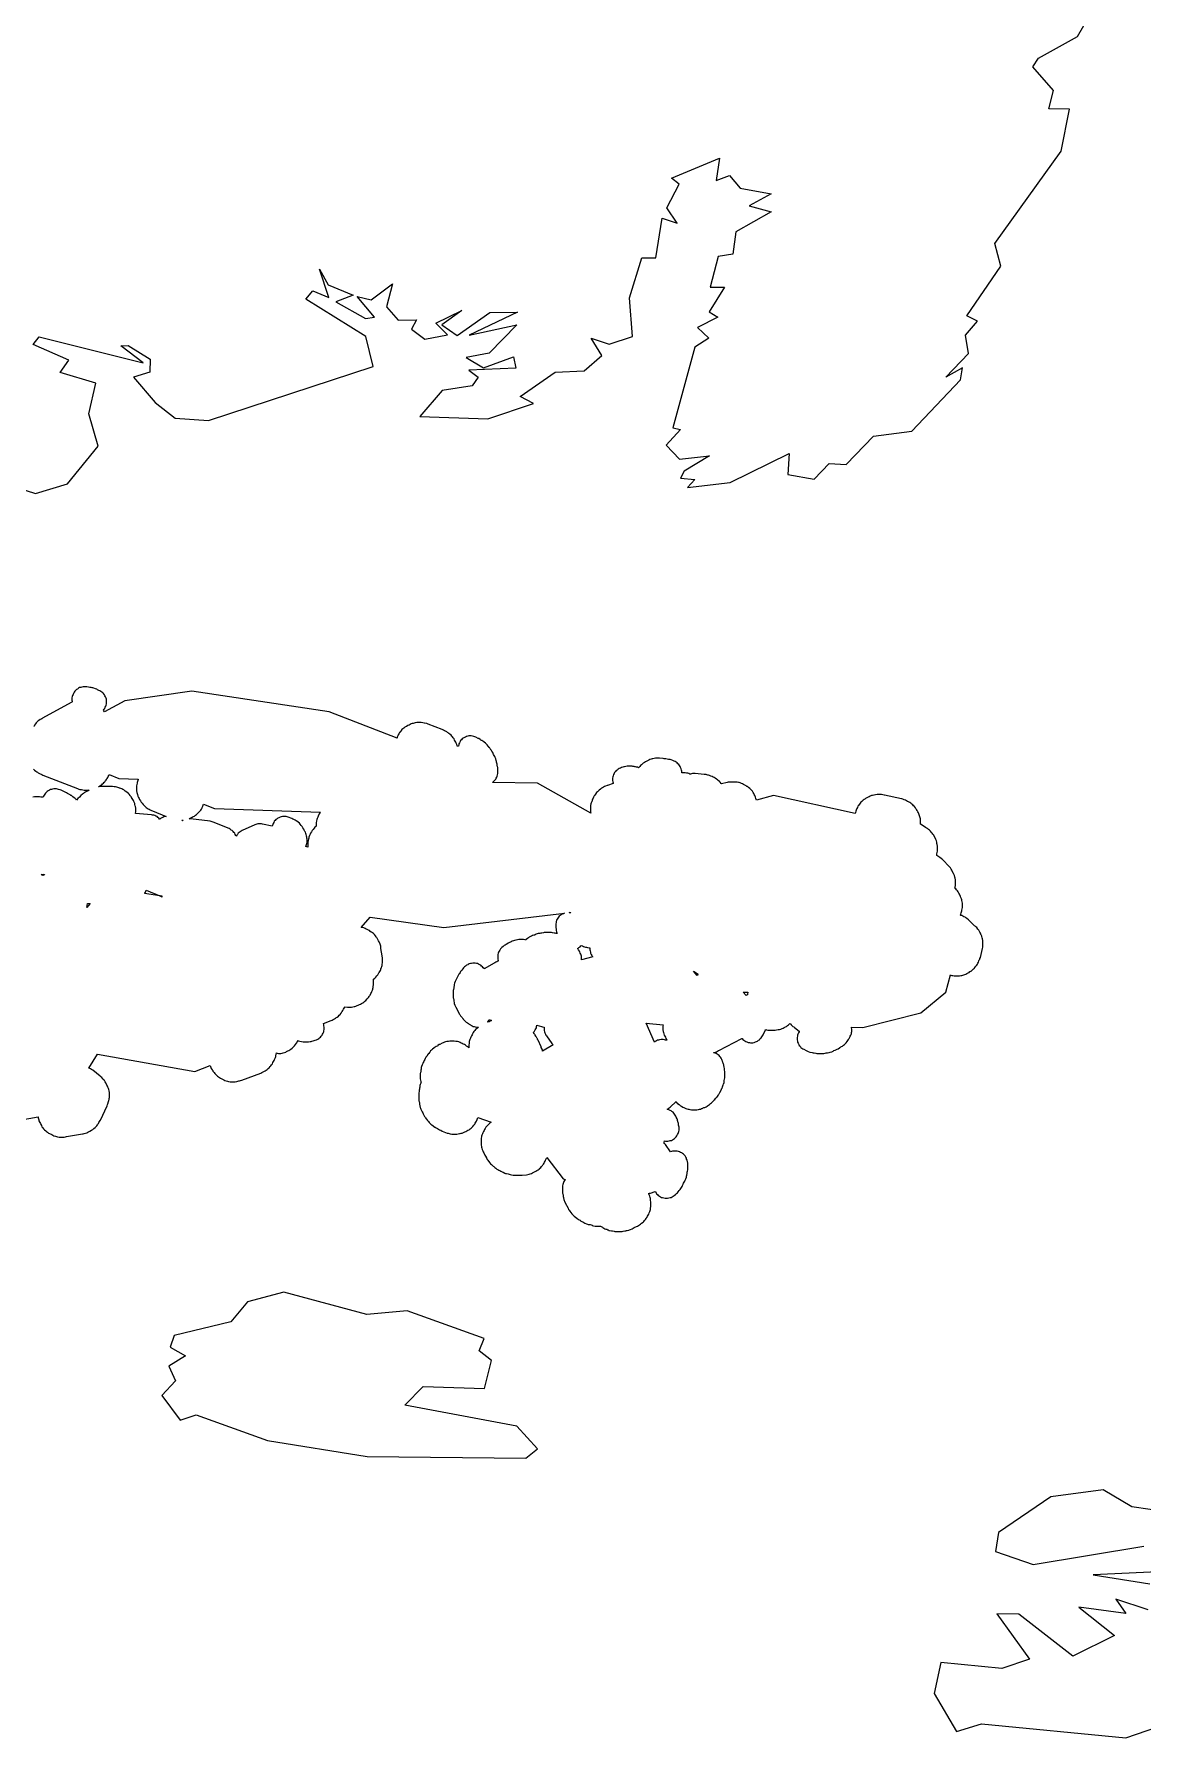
# Model space of a CAD drawing. Header units: metres. Extents: x 0 to 1325, y -1 to 773.
# Drawn here: x 240.7 to 281.4, y 5.3 to 67.8 of the extents above; entities that cross this region are included whole.
import ezdxf

# ---------------------------------------------------------------- set-up
doc = ezdxf.new("R2010")
doc.units = ezdxf.units.M

msp = doc.modelspace()

# ---------------------------------------------------------------- linework, layer by layer
at = {"layer": 'CUT'}
for points in [[(230.52, 54.218), (240.77, 50.928), (241.94, 51.278), (243.07, 52.658), (242.73, 53.848), (242.99, 54.978), (241.68, 55.358), (242, 55.818), (240.69, 56.388), (240.91, 56.668), (244.72, 55.718), (243.9, 56.338), (244.17, 56.348), (244.98, 55.848), (244.97, 55.378), (244.37, 55.198), (245.16, 54.268), (245.89, 53.688), (247.12, 53.608), (253.15, 55.578), (252.89, 56.678), (250.69, 58.048), (250.94, 58.358), (251.53, 58.108), (251.19, 59.158), (251.51, 58.578), (252.42, 58.198), (251.79, 57.958), (252.87, 57.338), (253.2, 57.388), (252.57, 58.148), (253.08, 58.028), (253.86, 58.618), (253.64, 57.768), (254.07, 57.278), (254.74, 57.298), (254.56, 56.958), (255.05, 56.588), (255.88, 56.748), (255.45, 57.178), (256.41, 57.638), (255.67, 57.108), (256.24, 56.718), (257.43, 57.558), (258.45, 57.578), (256.68, 56.728), (258.42, 57.108), (257.41, 56.078), (256.56, 55.908), (257.2, 55.538), (258.3, 55.938), (258.38, 55.528), (256.66, 55.448), (257.01, 55.188), (256.79, 54.878), (255.69, 54.698), (254.86, 53.748), (257.36, 53.668), (259.03, 54.228), (258.55, 54.478), (259.83, 55.378), (260.89, 55.428), (261.54, 55.988), (261.15, 56.628), (261.81, 56.398), (262.67, 56.678), (262.56, 58.098), (263.01, 59.568), (263.52, 59.568), (263.75, 61.028), (264.3, 60.838), (263.92, 61.398), (264.37, 62.268), (264.09, 62.488), (265.86, 63.218), (265.73, 62.408), (266.22, 62.588), (266.61, 62.128), (267.75, 61.918), (266.94, 61.478), (267.75, 61.258), (266.45, 60.518), (266.34, 59.708), (265.81, 59.618), (265.51, 58.488), (266.04, 58.498), (265.47, 57.588), (265.79, 57.388), (265.05, 57.008), (265.46, 56.628), (264.95, 56.298), (264.14, 53.338), (264.42, 53.278), (263.9, 52.698), (264.39, 52.188), (265.49, 52.308), (264.56, 51.748), (264.42, 51.488), (264.95, 51.438), (264.68, 51.148), (266.24, 51.328), (268.41, 52.388), (268.36, 51.628), (269.33, 51.458), (269.87, 52.028), (270.5, 51.988), (271.5, 53.028), (272.91, 53.218), (274.69, 55.098), (274.76, 55.538), (274.16, 55.188), (274.98, 56.058), (274.87, 56.728), (275.32, 57.248), (274.92, 57.438), (276.17, 59.258), (275.95, 60.088), (278.38, 63.478), (278.69, 65.018), (277.93, 65.038), (278.1, 65.708), (277.34, 66.578), (277.55, 66.888), (278.98, 67.688), (279.73, 68.978)], [(239.71, 27.858), (240.87, 28.068), (240.87, 28.038), (240.88, 27.998), (240.89, 27.958), (240.9, 27.928), (240.93, 27.868), (240.95, 27.828), (240.97, 27.788), (240.99, 27.748), (241.01, 27.708), (241.04, 27.668), (241.07, 27.628), (241.1, 27.598), (241.15, 27.558), (241.16, 27.548), (241.17, 27.538), (241.21, 27.508), (241.25, 27.478), (241.29, 27.458), (241.37, 27.418), (241.41, 27.398), (241.45, 27.378), (241.5, 27.358), (241.58, 27.338), (241.64, 27.328), (241.69, 27.328), (241.78, 27.328), (241.82, 27.328), (241.87, 27.338), (241.91, 27.348), (242.49, 27.448), (242.52, 27.448), (242.56, 27.458), (242.6, 27.468), (242.65, 27.488), (242.69, 27.508), (242.77, 27.548), (242.82, 27.578), (242.85, 27.598), (242.87, 27.608), (242.91, 27.638), (242.96, 27.678), (242.99, 27.708), (243.02, 27.738), (243.04, 27.778), (243.06, 27.798), (243.08, 27.828), (243.1, 27.858), (243.12, 27.898), (243.14, 27.938), (243.15, 27.948), (243.4, 28.478), (243.41, 28.518), (243.42, 28.548), (243.43, 28.558), (243.44, 28.578), (243.44, 28.588), (243.44, 28.598), (243.45, 28.628), (243.46, 28.668), (243.46, 28.678), (243.47, 28.708), (243.47, 28.718), (243.47, 28.748), (243.48, 28.778), (243.48, 28.828), (243.48, 28.918), (243.48, 28.968), (243.47, 29.028), (243.46, 29.068), (243.45, 29.108), (243.43, 29.158), (243.41, 29.198), (243.39, 29.238), (243.35, 29.318), (243.33, 29.358), (243.3, 29.398), (243.27, 29.428), (243.27, 29.438), (243.24, 29.468), (243.21, 29.508), (243.17, 29.538), (243.14, 29.558), (242.87, 29.778), (242.83, 29.808), (242.79, 29.828), (242.77, 29.838), (242.73, 29.858), (243.05, 30.368), (246.62, 29.738), (247.18, 29.948), (247.19, 29.918), (247.2, 29.878), (247.22, 29.838), (247.25, 29.798), (247.27, 29.768), (247.28, 29.748), (247.3, 29.718), (247.32, 29.698), (247.35, 29.658), (247.38, 29.618), (247.42, 29.588), (247.43, 29.578), (247.44, 29.568), (247.48, 29.538), (247.52, 29.508), (247.56, 29.488), (247.6, 29.468), (247.68, 29.428), (247.72, 29.408), (247.77, 29.388), (247.81, 29.378), (247.85, 29.368), (247.91, 29.358), (247.96, 29.358), (248.05, 29.358), (248.1, 29.358), (248.16, 29.368), (248.19, 29.378), (248.23, 29.388), (248.25, 29.388), (248.29, 29.398), (248.34, 29.418), (249.03, 29.678), (249.07, 29.698), (249.15, 29.738), (249.19, 29.758), (249.23, 29.778), (249.27, 29.808), (249.31, 29.838), (249.34, 29.868), (249.38, 29.918), (249.39, 29.928), (249.4, 29.938), (249.43, 29.978), (249.46, 30.018), (249.48, 30.058), (249.5, 30.098), (249.52, 30.138), (249.54, 30.178), (249.56, 30.218), (249.57, 30.248), (249.58, 30.288), (249.59, 30.328), (249.6, 30.358), (249.61, 30.418), (249.63, 30.408), (249.68, 30.398), (249.72, 30.398), (249.73, 30.398), (249.77, 30.398), (249.82, 30.408), (249.86, 30.418), (249.9, 30.428), (249.95, 30.448), (249.98, 30.468), (250.02, 30.488), (250.06, 30.508), (250.1, 30.528), (250.14, 30.558), (250.18, 30.588), (250.21, 30.618), (250.27, 30.678), (250.31, 30.728), (250.34, 30.768), (250.35, 30.788), (250.37, 30.818), (250.4, 30.868), (250.41, 30.858), (250.53, 30.828), (250.59, 30.818), (250.64, 30.818), (250.73, 30.818), (250.78, 30.818), (250.84, 30.828), (250.88, 30.838), (250.91, 30.848), (250.95, 30.858), (250.99, 30.868), (251.03, 30.878), (251.08, 30.898), (251.12, 30.918), (251.16, 30.938), (251.19, 30.968), (251.22, 30.998), (251.25, 31.028), (251.28, 31.068), (251.3, 31.098), (251.32, 31.138), (251.34, 31.188), (251.35, 31.228), (251.36, 31.268), (251.36, 31.318), (251.36, 31.358), (251.35, 31.408), (251.34, 31.448), (251.33, 31.488), (251.62, 31.598), (251.65, 31.618), (251.69, 31.638), (251.74, 31.668), (251.77, 31.688), (251.79, 31.698), (251.83, 31.728), (251.88, 31.768), (251.91, 31.798), (251.94, 31.828), (251.98, 31.878), (252.01, 31.918), (252.02, 31.938), (252.04, 31.968), (252.07, 32.018), (252.09, 32.058), (252.11, 32.098), (252.11, 32.108), (252.21, 32.098), (252.24, 32.098), (252.32, 32.098), (252.36, 32.098), (252.41, 32.108), (252.46, 32.118), (252.48, 32.118), (252.52, 32.128), (252.57, 32.148), (252.61, 32.168), (252.65, 32.188), (252.69, 32.208), (252.73, 32.228), (252.77, 32.248), (252.81, 32.278), (252.85, 32.308), (252.88, 32.338), (252.94, 32.398), (252.98, 32.448), (253.01, 32.488), (253.02, 32.508), (253.04, 32.538), (253.07, 32.588), (253.09, 32.628), (253.11, 32.668), (253.13, 32.718), (253.14, 32.758), (253.14, 32.778), (253.15, 32.818), (253.16, 32.848), (253.17, 32.908), (253.17, 32.958), (253.17, 33.048), (253.17, 33.098), (253.17, 33.118), (253.22, 33.158), (253.25, 33.188), (253.29, 33.238), (253.32, 33.278), (253.34, 33.308), (253.36, 33.348), (253.37, 33.358), (253.4, 33.398), (253.42, 33.438), (253.43, 33.478), (253.44, 33.508), (253.45, 33.518), (253.46, 33.538), (253.46, 33.548), (253.46, 33.558), (253.47, 33.578), (253.48, 33.618), (253.49, 33.668), (253.5, 33.718), (253.5, 33.758), (253.5, 33.848), (253.5, 33.898), (253.49, 33.958), (253.48, 33.978), (253.44, 34.238), (253.44, 34.278), (253.43, 34.328), (253.42, 34.368), (253.41, 34.408), (253.39, 34.458), (253.37, 34.488), (253.35, 34.528), (253.33, 34.568), (253.3, 34.618), (253.28, 34.648), (253.27, 34.668), (253.24, 34.708), (253.2, 34.758), (253.17, 34.788), (253.13, 34.818), (253.1, 34.838), (253.09, 34.848), (253.08, 34.848), (253.06, 34.868), (253.05, 34.868), (253.02, 34.898), (252.98, 34.918), (252.94, 34.938), (252.9, 34.958), (252.86, 34.978), (252.81, 34.998), (252.77, 35.008), (252.75, 35.008), (252.72, 35.018), (253.04, 35.398), (255.75, 35.018), (260.17, 35.538), (260.13, 35.518), (260.09, 35.508), (260.05, 35.478), (260.01, 35.458), (259.98, 35.428), (259.95, 35.388), (259.93, 35.358), (259.9, 35.318), (259.88, 35.278), (259.87, 35.238), (259.86, 35.198), (259.85, 35.148), (259.85, 35.108), (259.85, 35.058), (259.85, 35.008), (259.86, 34.948), (259.87, 34.908), (259.87, 34.898), (259.88, 34.858), (259.89, 34.818), (259.9, 34.788), (259.87, 34.798), (259.83, 34.808), (259.79, 34.808), (259.73, 34.818), (259.7, 34.828), (259.66, 34.828), (259.47, 34.828), (259.43, 34.828), (259.4, 34.818), (259.34, 34.808), (259.3, 34.808), (259.27, 34.798), (259.23, 34.788), (259.21, 34.788), (259.13, 34.768), (259.09, 34.748), (259.08, 34.748), (259.07, 34.738), (259.05, 34.738), (259.04, 34.728), (259, 34.718), (258.96, 34.698), (258.92, 34.678), (258.88, 34.658), (258.85, 34.638), (258.81, 34.608), (258.76, 34.568), (258.75, 34.548), (258.73, 34.558), (258.67, 34.568), (258.62, 34.568), (258.54, 34.568), (258.5, 34.568), (258.45, 34.558), (258.4, 34.548), (258.38, 34.548), (258.34, 34.538), (258.3, 34.528), (258.25, 34.508), (258.21, 34.488), (258.13, 34.448), (258.1, 34.438), (258.05, 34.408), (258.05, 34.398), (258.03, 34.388), (258, 34.368), (257.99, 34.368), (257.96, 34.348), (257.92, 34.318), (257.87, 34.278), (257.85, 34.258), (257.82, 34.228), (257.8, 34.188), (257.77, 34.148), (257.75, 34.108), (257.74, 34.068), (257.73, 34.028), (257.72, 33.988), (257.72, 33.938), (257.72, 33.898), (257.73, 33.848), (257.74, 33.808), (257.75, 33.788), (257.73, 33.778), (257.69, 33.758), (257.65, 33.738), (257.61, 33.718), (257.59, 33.708), (257.22, 33.498), (257.22, 33.508), (257.19, 33.538), (257.16, 33.568), (257.13, 33.598), (257.1, 33.628), (257.06, 33.648), (257.02, 33.668), (256.98, 33.688), (256.94, 33.698), (256.89, 33.708), (256.85, 33.708), (256.81, 33.708), (256.76, 33.698), (256.72, 33.688), (256.68, 33.678), (256.64, 33.658), (256.62, 33.648), (256.58, 33.628), (256.54, 33.598), (256.5, 33.568), (256.47, 33.538), (256.44, 33.498), (256.4, 33.448), (256.39, 33.438), (256.36, 33.398), (256.34, 33.368), (256.34, 33.358), (256.32, 33.328), (256.31, 33.308), (256.3, 33.308), (256.27, 33.258), (256.26, 33.228), (256.2, 33.108), (256.18, 33.078), (256.16, 33.028), (256.14, 32.968), (256.13, 32.928), (256.13, 32.908), (256.12, 32.868), (256.11, 32.838), (256.11, 32.798), (256.1, 32.738), (256.09, 32.708), (256.09, 32.668), (256.09, 32.478), (256.09, 32.438), (256.1, 32.408), (256.11, 32.348), (256.11, 32.308), (256.12, 32.268), (256.13, 32.228), (256.15, 32.168), (256.17, 32.118), (256.19, 32.088), (256.29, 31.888), (256.31, 31.848), (256.33, 31.818), (256.36, 31.778), (256.39, 31.738), (256.42, 31.708), (256.43, 31.688), (256.45, 31.668), (256.46, 31.658), (256.49, 31.618), (256.52, 31.588), (256.57, 31.548), (256.61, 31.518), (256.65, 31.488), (256.68, 31.468), (256.72, 31.448), (256.73, 31.438), (256.74, 31.438), (256.78, 31.408), (256.82, 31.388), (256.86, 31.378), (256.9, 31.368), (256.95, 31.358), (256.99, 31.358), (257.02, 31.358), (256.99, 31.338), (256.94, 31.298), (256.91, 31.268), (256.88, 31.238), (256.85, 31.198), (256.82, 31.158), (256.8, 31.118), (256.78, 31.078), (256.76, 31.038), (256.74, 30.998), (256.72, 30.958), (256.7, 30.908), (256.69, 30.868), (256.68, 30.828), (256.68, 30.808), (256.67, 30.758), (256.66, 30.708), (256.66, 30.668), (256.66, 30.598), (256.65, 30.608), (256.62, 30.638), (256.58, 30.668), (256.54, 30.698), (256.5, 30.718), (256.46, 30.738), (256.42, 30.758), (256.38, 30.778), (256.34, 30.798), (256.29, 30.818), (256.25, 30.828), (256.23, 30.828), (256.18, 30.838), (256.13, 30.848), (256.09, 30.848), (256.01, 30.848), (255.97, 30.848), (255.92, 30.838), (255.87, 30.828), (255.85, 30.828), (255.81, 30.818), (255.77, 30.808), (255.72, 30.788), (255.68, 30.768), (255.6, 30.728), (255.57, 30.718), (255.52, 30.688), (255.52, 30.678), (255.5, 30.668), (255.47, 30.648), (255.46, 30.648), (255.43, 30.628), (255.39, 30.598), (255.38, 30.588), (255.33, 30.548), (255.29, 30.518), (255.26, 30.488), (255.23, 30.448), (255.19, 30.398), (255.18, 30.388), (255.15, 30.348), (255.13, 30.318), (255.13, 30.308), (255.11, 30.278), (255.1, 30.258), (255.09, 30.258), (255.06, 30.208), (255.05, 30.178), (255.03, 30.138), (255.01, 30.098), (254.99, 30.058), (254.97, 30.028), (254.95, 29.978), (254.93, 29.918), (254.92, 29.878), (254.92, 29.858), (254.91, 29.818), (254.9, 29.788), (254.9, 29.748), (254.89, 29.688), (254.88, 29.658), (254.88, 29.618), (254.88, 29.508), (254.88, 29.468), (254.89, 29.418), (254.9, 29.368), (254.9, 29.348), (254.91, 29.318), (254.9, 29.308), (254.88, 29.258), (254.87, 29.218), (254.87, 29.198), (254.86, 29.158), (254.85, 29.128), (254.85, 29.088), (254.84, 29.048), (254.83, 28.898), (254.83, 28.868), (254.83, 28.698), (254.83, 28.658), (254.84, 28.628), (254.85, 28.568), (254.85, 28.528), (254.86, 28.498), (254.87, 28.478), (254.88, 28.418), (254.89, 28.388), (254.9, 28.358), (254.93, 28.298), (254.95, 28.258), (254.97, 28.218), (254.99, 28.178), (255.01, 28.138), (255.04, 28.088), (255.06, 28.058), (255.07, 28.038), (255.1, 27.998), (255.11, 27.988), (255.15, 27.938), (255.18, 27.898), (255.21, 27.868), (255.27, 27.808), (255.31, 27.778), (255.36, 27.738), (255.37, 27.728), (255.41, 27.698), (255.43, 27.688), (255.46, 27.668), (255.51, 27.638), (255.55, 27.618), (255.59, 27.598), (255.63, 27.578), (255.69, 27.548), (255.75, 27.518), (255.87, 27.478), (255.9, 27.468), (255.94, 27.458), (255.98, 27.448), (256.04, 27.438), (256.09, 27.438), (256.18, 27.438), (256.22, 27.438), (256.27, 27.448), (256.32, 27.458), (256.34, 27.458), (256.38, 27.468), (256.42, 27.478), (256.47, 27.498), (256.51, 27.518), (256.55, 27.538), (256.59, 27.558), (256.63, 27.578), (256.67, 27.598), (256.71, 27.628), (256.75, 27.658), (256.78, 27.688), (256.81, 27.718), (256.85, 27.768), (256.88, 27.808), (256.9, 27.838), (256.92, 27.878), (256.94, 27.918), (256.97, 27.978), (256.98, 28.008), (256.99, 28.048), (257.48, 27.878), (257.44, 27.848), (257.41, 27.818), (257.38, 27.788), (257.35, 27.758), (257.32, 27.728), (257.29, 27.688), (257.26, 27.648), (257.24, 27.608), (257.22, 27.568), (257.2, 27.528), (257.18, 27.488), (257.16, 27.448), (257.14, 27.398), (257.13, 27.358), (257.13, 27.338), (257.12, 27.288), (257.11, 27.238), (257.11, 27.198), (257.11, 27.118), (257.11, 27.078), (257.12, 27.028), (257.13, 26.978), (257.13, 26.958), (257.14, 26.918), (257.15, 26.878), (257.17, 26.828), (257.19, 26.788), (257.21, 26.748), (257.25, 26.668), (257.27, 26.628), (257.3, 26.588), (257.3, 26.578), (257.32, 26.548), (257.34, 26.508), (257.36, 26.478), (257.42, 26.398), (257.46, 26.348), (257.49, 26.318), (257.53, 26.288), (257.54, 26.278), (257.56, 26.258), (257.58, 26.248), (257.61, 26.218), (257.65, 26.188), (257.69, 26.158), (257.72, 26.138), (257.76, 26.118), (257.8, 26.098), (257.84, 26.078), (257.88, 26.058), (257.92, 26.038), (257.98, 26.008), (258.01, 25.998), (258.04, 25.988), (258.11, 25.978), (258.18, 25.958), (258.23, 25.948), (258.29, 25.938), (258.32, 25.928), (258.36, 25.928), (258.56, 25.928), (258.62, 25.928), (258.78, 25.948), (258.83, 25.958), (258.87, 25.968), (258.91, 25.978), (258.96, 25.998), (259, 26.018), (259.04, 26.038), (259.12, 26.078), (259.16, 26.098), (259.2, 26.128), (259.24, 26.158), (259.25, 26.168), (259.26, 26.178), (259.3, 26.208), (259.33, 26.248), (259.36, 26.288), (259.38, 26.308), (259.4, 26.338), (259.42, 26.368), (259.44, 26.408), (259.46, 26.448), (259.48, 26.488), (259.5, 26.528), (259.52, 26.578), (260.12, 25.798), (260.19, 25.778), (260.17, 25.738), (260.15, 25.698), (260.13, 25.658), (260.12, 25.628), (260.11, 25.588), (260.1, 25.538), (260.1, 25.488), (260.1, 25.318), (260.1, 25.278), (260.11, 25.248), (260.12, 25.188), (260.12, 25.148), (260.13, 25.118), (260.14, 25.098), (260.15, 25.038), (260.16, 25.008), (260.17, 24.978), (260.2, 24.918), (260.3, 24.718), (260.32, 24.678), (260.34, 24.648), (260.37, 24.608), (260.4, 24.568), (260.44, 24.518), (260.47, 24.488), (260.5, 24.458), (260.53, 24.428), (260.57, 24.398), (260.62, 24.358), (260.63, 24.348), (260.67, 24.318), (260.7, 24.298), (260.71, 24.298), (260.74, 24.278), (260.76, 24.258), (260.81, 24.228), (260.84, 24.218), (260.88, 24.198), (260.92, 24.178), (260.98, 24.148), (261.01, 24.138), (261.04, 24.128), (261.11, 24.118), (261.18, 24.098), (261.19, 24.088), (261.23, 24.078), (261.29, 24.068), (261.34, 24.068), (261.47, 24.068), (261.49, 24.068), (261.52, 24.048), (261.56, 24.028), (261.57, 24.018), (261.61, 23.988), (261.65, 23.968), (261.69, 23.958), (261.72, 23.948), (261.73, 23.938), (261.75, 23.928), (261.76, 23.928), (261.77, 23.928), (261.81, 23.908), (261.89, 23.888), (261.93, 23.888), (261.99, 23.878), (262.02, 23.868), (262.06, 23.868), (262.25, 23.868), (262.29, 23.868), (262.32, 23.878), (262.38, 23.888), (262.42, 23.888), (262.45, 23.898), (262.47, 23.908), (262.53, 23.918), (262.56, 23.928), (262.59, 23.938), (262.65, 23.968), (262.69, 23.988), (262.73, 24.008), (262.81, 24.048), (262.85, 24.068), (262.89, 24.088), (262.92, 24.108), (262.96, 24.138), (263, 24.168), (263.05, 24.208), (263.08, 24.238), (263.11, 24.268), (263.14, 24.308), (263.17, 24.348), (263.19, 24.388), (263.2, 24.398), (263.22, 24.428), (263.24, 24.468), (263.26, 24.508), (263.28, 24.548), (263.3, 24.598), (263.31, 24.638), (263.32, 24.678), (263.33, 24.718), (263.34, 24.778), (263.34, 24.828), (263.34, 24.918), (263.34, 24.958), (263.33, 25.008), (263.32, 25.058), (263.32, 25.078), (263.31, 25.118), (263.3, 25.158), (263.28, 25.208), (263.26, 25.248), (263.25, 25.258), (263.29, 25.268), (263.33, 25.278), (263.5, 25.328), (263.53, 25.288), (263.55, 25.248), (263.58, 25.218), (263.61, 25.188), (263.65, 25.168), (263.69, 25.138), (263.73, 25.118), (263.77, 25.108), (263.81, 25.098), (263.86, 25.088), (263.9, 25.088), (263.91, 25.088), (263.95, 25.088), (264, 25.098), (264.04, 25.108), (264.08, 25.118), (264.12, 25.138), (264.16, 25.158), (264.19, 25.188), (264.24, 25.228), (264.28, 25.258), (264.31, 25.288), (264.34, 25.318), (264.38, 25.368), (264.41, 25.408), (264.44, 25.448), (264.46, 25.478), (264.48, 25.518), (264.5, 25.558), (264.52, 25.598), (264.54, 25.638), (264.56, 25.678), (264.58, 25.718), (264.6, 25.748), (264.62, 25.798), (264.64, 25.858), (264.65, 25.898), (264.66, 25.938), (264.67, 25.998), (264.67, 26.028), (264.67, 26.048), (264.68, 26.078), (264.69, 26.128), (264.69, 26.168), (264.69, 26.328), (264.69, 26.378), (264.68, 26.438), (264.67, 26.478), (264.65, 26.518), (264.64, 26.558), (264.62, 26.598), (264.59, 26.638), (264.57, 26.668), (264.54, 26.698), (264.5, 26.728), (264.47, 26.748), (264.43, 26.768), (264.39, 26.788), (264.35, 26.798), (264.3, 26.808), (264.26, 26.818), (264.22, 26.818), (264.18, 26.818), (264.13, 26.808), (264.09, 26.798), (264.06, 26.788), (263.87, 27.058), (263.84, 27.088), (263.81, 27.128), (263.82, 27.148), (263.84, 27.188), (263.88, 27.178), (263.92, 27.178), (263.96, 27.178), (264.01, 27.188), (264.05, 27.198), (264.09, 27.208), (264.13, 27.228), (264.17, 27.258), (264.21, 27.278), (264.24, 27.308), (264.27, 27.338), (264.29, 27.378), (264.32, 27.418), (264.34, 27.458), (264.35, 27.498), (264.36, 27.538), (264.37, 27.588), (264.37, 27.628), (264.37, 27.658), (264.37, 27.698), (264.36, 27.728), (264.35, 27.768), (264.35, 27.788), (264.35, 27.818), (264.35, 27.828), (264.34, 27.858), (264.33, 27.888), (264.33, 27.898), (264.32, 27.938), (264.31, 27.968), (264.3, 27.998), (264.27, 28.058), (264.25, 28.098), (264.23, 28.138), (264.21, 28.168), (264.18, 28.208), (264.15, 28.238), (264.11, 28.268), (264.08, 28.288), (264.04, 28.308), (264, 28.328), (263.96, 28.338), (263.93, 28.348), (263.97, 28.368), (264.01, 28.398), (264.04, 28.428), (264.26, 28.628), (264.28, 28.598), (264.31, 28.568), (264.32, 28.558), (264.37, 28.518), (264.41, 28.488), (264.43, 28.478), (264.46, 28.458), (264.51, 28.428), (264.55, 28.408), (264.59, 28.388), (264.62, 28.378), (264.66, 28.368), (264.7, 28.358), (264.73, 28.348), (264.77, 28.338), (264.83, 28.328), (264.88, 28.328), (264.97, 28.328), (265.02, 28.328), (265.08, 28.338), (265.12, 28.348), (265.16, 28.358), (265.2, 28.378), (265.21, 28.378), (265.22, 28.378), (265.24, 28.388), (265.25, 28.398), (265.28, 28.408), (265.32, 28.418), (265.36, 28.438), (265.4, 28.468), (265.41, 28.478), (265.45, 28.498), (265.49, 28.528), (265.53, 28.558), (265.56, 28.588), (265.62, 28.648), (265.63, 28.658), (265.65, 28.678), (265.68, 28.708), (265.71, 28.738), (265.73, 28.768), (265.74, 28.778), (265.75, 28.788), (265.78, 28.818), (265.8, 28.858), (265.82, 28.888), (265.84, 28.918), (265.87, 28.968), (265.91, 29.048), (265.93, 29.088), (265.93, 29.098), (265.95, 29.128), (265.95, 29.138), (265.96, 29.158), (265.97, 29.178), (265.98, 29.198), (265.98, 29.218), (265.99, 29.238), (266, 29.278), (266.01, 29.288), (266.02, 29.328), (266.02, 29.348), (266.03, 29.398), (266.04, 29.448), (266.05, 29.498), (266.05, 29.538), (266.05, 29.698), (266.05, 29.738), (266.04, 29.788), (266.04, 29.838), (266.03, 29.898), (266.01, 29.958), (266.01, 29.978), (266, 29.998), (266, 30.008), (265.99, 30.038), (265.98, 30.058), (265.98, 30.078), (265.97, 30.098), (265.96, 30.118), (265.95, 30.138), (265.94, 30.178), (265.92, 30.218), (265.89, 30.258), (265.87, 30.288), (265.84, 30.318), (265.8, 30.348), (265.77, 30.368), (265.73, 30.388), (265.69, 30.408), (265.65, 30.418), (265.63, 30.418), (265.65, 30.428), (265.69, 30.438), (265.74, 30.458), (265.78, 30.478), (265.82, 30.498), (265.83, 30.498), (266.67, 30.948), (266.68, 30.938), (266.71, 30.908), (266.75, 30.878), (266.78, 30.858), (266.82, 30.838), (266.86, 30.818), (266.91, 30.798), (266.95, 30.798), (266.99, 30.788), (267.04, 30.788), (267.08, 30.788), (267.13, 30.798), (267.17, 30.818), (267.21, 30.828), (267.25, 30.848), (267.29, 30.878), (267.32, 30.898), (267.35, 30.938), (267.38, 30.968), (267.41, 31.008), (267.43, 31.038), (267.45, 31.078), (267.53, 31.238), (267.55, 31.268), (267.58, 31.258), (267.63, 31.248), (267.67, 31.248), (267.86, 31.248), (267.9, 31.248), (267.95, 31.258), (268, 31.268), (268.02, 31.268), (268.06, 31.278), (268.1, 31.288), (268.15, 31.308), (268.19, 31.328), (268.23, 31.348), (268.27, 31.368), (268.31, 31.388), (268.35, 31.418), (268.39, 31.448), (268.42, 31.478), (268.44, 31.498), (268.48, 31.448), (268.51, 31.418), (268.54, 31.388), (268.58, 31.368), (268.6, 31.348), (268.78, 31.208), (268.77, 31.188), (268.75, 31.148), (268.73, 31.108), (268.72, 31.068), (268.71, 31.028), (268.7, 30.978), (268.7, 30.938), (268.7, 30.898), (268.71, 30.848), (268.72, 30.808), (268.74, 30.768), (268.76, 30.728), (268.78, 30.688), (268.81, 30.658), (268.84, 30.618), (268.87, 30.588), (268.91, 30.568), (268.95, 30.548), (269.03, 30.508), (269.06, 30.488), (269.11, 30.468), (269.17, 30.448), (269.25, 30.428), (269.29, 30.418), (269.33, 30.418), (269.39, 30.408), (269.42, 30.398), (269.46, 30.398), (269.64, 30.398), (269.68, 30.398), (269.73, 30.408), (269.76, 30.418), (269.78, 30.418), (269.81, 30.418), (269.87, 30.428), (269.91, 30.438), (269.97, 30.458), (270.02, 30.478), (270.05, 30.498), (270.09, 30.518), (270.17, 30.558), (270.2, 30.568), (270.25, 30.598), (270.27, 30.618), (270.3, 30.638), (270.31, 30.638), (270.32, 30.648), (270.36, 30.668), (270.4, 30.698), (270.44, 30.728), (270.47, 30.758), (270.5, 30.788), (270.53, 30.828), (270.56, 30.868), (270.58, 30.908), (270.59, 30.918), (270.61, 30.948), (270.63, 30.988), (270.65, 31.028), (270.67, 31.068), (270.69, 31.118), (270.7, 31.158), (270.71, 31.198), (270.71, 31.248), (270.71, 31.288), (270.7, 31.338), (270.7, 31.358), (271.11, 31.348), (273.24, 31.888), (274.16, 32.638), (274.32, 33.278), (274.34, 33.268), (274.37, 33.258), (274.41, 33.248), (274.46, 33.238), (274.51, 33.238), (274.6, 33.238), (274.65, 33.238), (274.71, 33.248), (274.74, 33.258), (274.78, 33.268), (274.82, 33.278), (274.85, 33.288), (274.89, 33.308), (274.93, 33.328), (274.97, 33.348), (275.01, 33.368), (275.04, 33.398), (275.05, 33.398), (275.07, 33.408), (275.08, 33.418), (275.09, 33.428), (275.11, 33.438), (275.14, 33.468), (275.17, 33.498), (275.2, 33.528), (275.21, 33.538), (275.22, 33.548), (275.26, 33.598), (275.29, 33.638), (275.31, 33.668), (275.33, 33.708), (275.35, 33.748), (275.37, 33.788), (275.38, 33.828), (275.39, 33.838), (275.4, 33.858), (275.4, 33.868), (275.4, 33.878), (275.42, 33.918), (275.5, 34.238), (275.51, 34.298), (275.51, 34.348), (275.51, 34.488), (275.51, 34.538), (275.5, 34.598), (275.49, 34.638), (275.47, 34.678), (275.47, 34.688), (275.47, 34.698), (275.46, 34.718), (275.45, 34.728), (275.44, 34.768), (275.42, 34.808), (275.4, 34.848), (275.38, 34.888), (275.36, 34.918), (275.33, 34.958), (275.29, 35.008), (275.26, 35.038), (275.23, 35.068), (275.21, 35.078), (275, 35.278), (274.98, 35.298), (274.93, 35.338), (274.89, 35.368), (274.86, 35.388), (274.82, 35.408), (274.78, 35.428), (274.74, 35.448), (274.7, 35.458), (274.69, 35.468), (274.7, 35.498), (274.72, 35.548), (274.73, 35.588), (274.74, 35.628), (274.74, 35.648), (274.75, 35.698), (274.76, 35.748), (274.76, 35.788), (274.76, 35.868), (274.76, 35.908), (274.75, 35.958), (274.74, 36.008), (274.74, 36.028), (274.73, 36.068), (274.71, 36.118), (274.69, 36.158), (274.67, 36.198), (274.65, 36.238), (274.63, 36.278), (274.61, 36.318), (274.58, 36.358), (274.55, 36.398), (274.52, 36.428), (274.49, 36.458), (274.49, 36.468), (274.5, 36.498), (274.51, 36.558), (274.51, 36.608), (274.51, 36.708), (274.51, 36.758), (274.5, 36.818), (274.49, 36.858), (274.47, 36.918), (274.45, 36.968), (274.43, 36.998), (274.39, 37.078), (274.37, 37.118), (274.35, 37.158), (274.32, 37.198), (274.29, 37.238), (274.26, 37.258), (274.06, 37.478), (274.03, 37.508), (274, 37.528), (273.99, 37.538), (273.98, 37.548), (273.94, 37.578), (273.9, 37.608), (273.86, 37.628), (273.82, 37.648), (273.82, 37.658), (273.83, 37.698), (273.83, 37.718), (273.84, 37.768), (273.85, 37.818), (273.85, 37.858), (273.85, 37.948), (273.85, 37.998), (273.84, 38.058), (273.83, 38.088), (273.82, 38.128), (273.82, 38.148), (273.81, 38.188), (273.79, 38.238), (273.77, 38.278), (273.73, 38.358), (273.71, 38.398), (273.68, 38.438), (273.65, 38.478), (273.64, 38.488), (273.63, 38.498), (273.59, 38.548), (273.56, 38.578), (273.52, 38.608), (273.48, 38.638), (273.44, 38.658), (273.43, 38.668), (273.23, 38.798), (273.23, 38.888), (273.23, 38.938), (273.22, 38.998), (273.21, 39.038), (273.2, 39.068), (273.19, 39.108), (273.18, 39.148), (273.17, 39.178), (273.15, 39.218), (273.13, 39.258), (273.1, 39.308), (273.08, 39.338), (273.07, 39.358), (273.04, 39.398), (273, 39.448), (272.97, 39.478), (272.94, 39.508), (272.91, 39.538), (272.87, 39.568), (272.83, 39.598), (272.79, 39.618), (272.75, 39.638), (272.71, 39.658), (272.67, 39.678), (272.63, 39.698), (272.58, 39.718), (272.54, 39.728), (272.53, 39.728), (271.9, 39.868), (271.89, 39.868), (271.84, 39.878), (271.79, 39.888), (271.75, 39.888), (271.67, 39.888), (271.63, 39.888), (271.58, 39.878), (271.53, 39.868), (271.51, 39.868), (271.47, 39.858), (271.43, 39.848), (271.38, 39.828), (271.34, 39.808), (271.3, 39.788), (271.26, 39.768), (271.21, 39.738), (271.18, 39.718), (271.16, 39.708), (271.12, 39.678), (271.07, 39.638), (271.04, 39.608), (271.01, 39.578), (270.99, 39.538), (270.97, 39.518), (270.95, 39.488), (270.93, 39.458), (270.91, 39.418), (270.89, 39.378), (270.88, 39.358), (270.86, 39.318), (270.85, 39.278), (270.84, 39.228), (270.83, 39.188), (267.83, 39.848), (267.21, 39.678), (267.2, 39.708), (267.19, 39.748), (267.18, 39.788), (267.16, 39.828), (267.15, 39.848), (267.13, 39.888), (267.11, 39.928), (267.09, 39.968), (267.06, 40.008), (267.03, 40.048), (267, 40.078), (266.97, 40.108), (266.92, 40.148), (266.88, 40.178), (266.86, 40.188), (266.83, 40.208), (266.78, 40.238), (266.74, 40.258), (266.7, 40.278), (266.66, 40.298), (266.61, 40.318), (266.57, 40.328), (266.55, 40.328), (266.5, 40.338), (266.45, 40.348), (266.41, 40.348), (266.28, 40.348), (266.23, 40.348), (266.17, 40.338), (266.13, 40.328), (265.93, 40.278), (265.91, 40.298), (265.88, 40.338), (265.85, 40.368), (265.8, 40.408), (265.79, 40.418), (265.78, 40.428), (265.74, 40.458), (265.7, 40.488), (265.66, 40.508), (265.62, 40.528), (265.58, 40.548), (265.54, 40.568), (265.49, 40.588), (265.45, 40.598), (265.43, 40.598), (265.39, 40.608), (265.36, 40.618), (265.33, 40.618), (265.29, 40.628), (264.96, 40.658), (264.92, 40.658), (264.87, 40.658), (264.83, 40.648), (264.79, 40.638), (264.78, 40.638), (264.77, 40.638), (264.73, 40.658), (264.69, 40.668), (264.65, 40.678), (264.6, 40.688), (264.56, 40.688), (264.47, 40.688), (264.47, 40.698), (264.47, 40.748), (264.46, 40.788), (264.45, 40.828), (264.43, 40.878), (264.41, 40.918), (264.39, 40.948), (264.36, 40.988), (264.33, 41.018), (264.3, 41.048), (264.27, 41.078), (264.23, 41.098), (264.19, 41.118), (264.14, 41.138), (264.08, 41.158), (264.04, 41.168), (264.02, 41.168), (263.98, 41.178), (263.94, 41.188), (263.89, 41.198), (263.87, 41.198), (263.84, 41.198), (263.83, 41.198), (263.79, 41.208), (263.66, 41.218), (263.63, 41.218), (263.55, 41.218), (263.51, 41.218), (263.46, 41.208), (263.41, 41.198), (263.39, 41.198), (263.35, 41.188), (263.3, 41.168), (263.26, 41.148), (263.22, 41.128), (263.14, 41.088), (263.1, 41.068), (263.06, 41.038), (263.02, 41.008), (262.99, 40.978), (262.96, 40.948), (262.93, 40.918), (262.89, 40.868), (262.85, 40.888), (262.81, 40.898), (262.77, 40.908), (262.75, 40.908), (262.72, 40.918), (262.71, 40.918), (262.68, 40.918), (262.65, 40.928), (262.6, 40.928), (262.51, 40.928), (262.47, 40.928), (262.42, 40.918), (262.37, 40.908), (262.35, 40.908), (262.31, 40.898), (262.26, 40.878), (262.22, 40.858), (262.18, 40.838), (262.14, 40.818), (262.1, 40.788), (262.07, 40.768), (262.04, 40.728), (262.01, 40.698), (261.99, 40.658), (261.97, 40.618), (261.95, 40.578), (261.94, 40.538), (261.93, 40.488), (261.93, 40.448), (261.93, 40.398), (261.94, 40.358), (261.95, 40.318), (261.96, 40.288), (261.75, 40.218), (261.73, 40.218), (261.68, 40.198), (261.64, 40.178), (261.6, 40.158), (261.56, 40.138), (261.53, 40.118), (261.49, 40.088), (261.44, 40.048), (261.41, 40.018), (261.38, 39.988), (261.35, 39.958), (261.31, 39.908), (261.28, 39.868), (261.26, 39.838), (261.24, 39.798), (261.22, 39.758), (261.2, 39.718), (261.19, 39.678), (261.18, 39.668), (261.18, 39.648), (261.17, 39.638), (261.17, 39.628), (261.15, 39.588), (261.14, 39.548), (261.13, 39.488), (261.13, 39.438), (261.13, 39.298), (261.13, 39.248), (261.14, 39.208), (259.18, 40.308), (257.53, 40.328), (257.56, 40.358), (257.59, 40.388), (257.62, 40.418), (257.65, 40.448), (257.67, 40.488), (257.69, 40.528), (257.7, 40.568), (257.71, 40.608), (257.72, 40.658), (257.72, 40.698), (257.72, 40.838), (257.72, 40.878), (257.71, 40.908), (257.7, 40.968), (257.7, 41.008), (257.69, 41.038), (257.68, 41.078), (257.68, 41.098), (257.67, 41.138), (257.65, 41.198), (257.63, 41.248), (257.61, 41.278), (257.59, 41.318), (257.57, 41.358), (257.55, 41.398), (257.54, 41.428), (257.51, 41.478), (257.49, 41.498), (257.47, 41.528), (257.47, 41.538), (257.45, 41.568), (257.42, 41.608), (257.41, 41.618), (257.37, 41.668), (257.34, 41.708), (257.31, 41.738), (257.27, 41.768), (257.22, 41.808), (257.21, 41.818), (257.17, 41.848), (257.14, 41.868), (257.13, 41.868), (257.1, 41.888), (257.08, 41.908), (257.03, 41.938), (257, 41.948), (256.92, 41.988), (256.88, 42.008), (256.84, 42.018), (256.8, 42.028), (256.75, 42.038), (256.71, 42.038), (256.66, 42.038), (256.62, 42.028), (256.58, 42.018), (256.54, 41.998), (256.5, 41.978), (256.46, 41.958), (256.42, 41.928), (256.39, 41.898), (256.36, 41.868), (256.34, 41.828), (256.32, 41.788), (256.3, 41.748), (256.29, 41.708), (256.28, 41.658), (256.24, 41.658), (256.24, 41.678), (256.22, 41.728), (256.2, 41.768), (256.18, 41.808), (256.16, 41.848), (256.14, 41.888), (256.12, 41.928), (256.09, 41.968), (256.06, 42.008), (256.05, 42.018), (256.04, 42.028), (256.01, 42.068), (255.97, 42.098), (255.93, 42.128), (255.91, 42.148), (255.88, 42.168), (255.85, 42.188), (255.81, 42.208), (255.77, 42.228), (255.73, 42.248), (255.69, 42.268), (255.17, 42.468), (255.12, 42.488), (255.04, 42.508), (255.02, 42.508), (254.97, 42.518), (254.92, 42.528), (254.88, 42.528), (254.8, 42.528), (254.75, 42.528), (254.69, 42.518), (254.66, 42.508), (254.62, 42.498), (254.58, 42.488), (254.55, 42.478), (254.51, 42.458), (254.47, 42.438), (254.43, 42.418), (254.38, 42.388), (254.37, 42.388), (254.36, 42.378), (254.32, 42.358), (254.28, 42.328), (254.24, 42.298), (254.21, 42.268), (254.17, 42.218), (254.16, 42.198), (254.15, 42.188), (254.14, 42.178), (254.13, 42.158), (254.12, 42.158), (254.11, 42.128), (254.1, 42.118), (254.07, 42.078), (254.06, 42.038), (254.04, 41.998), (254.03, 41.958), (251.54, 42.918), (246.51, 43.678), (244.05, 43.328), (243.3, 42.918), (243.28, 42.958), (243.27, 42.978), (243.27, 42.988), (243.29, 43.018), (243.31, 43.048), (243.33, 43.088), (243.35, 43.128), (243.36, 43.168), (243.37, 43.218), (243.38, 43.258), (243.38, 43.298), (243.38, 43.348), (243.37, 43.388), (243.36, 43.428), (243.34, 43.468), (243.32, 43.508), (243.3, 43.548), (243.27, 43.588), (243.24, 43.618), (243.21, 43.648), (243.17, 43.668), (243.13, 43.688), (243.09, 43.708), (243.05, 43.728), (243.02, 43.748), (242.97, 43.768), (242.91, 43.788), (242.87, 43.798), (242.85, 43.798), (242.81, 43.808), (242.77, 43.818), (242.76, 43.818), (242.72, 43.828), (242.66, 43.838), (242.61, 43.838), (242.56, 43.838), (242.52, 43.838), (242.47, 43.828), (242.43, 43.818), (242.39, 43.808), (242.35, 43.788), (242.31, 43.758), (242.28, 43.738), (242.24, 43.708), (242.21, 43.678), (242.19, 43.638), (242.16, 43.598), (242.15, 43.558), (242.13, 43.518), (242.12, 43.478), (242.11, 43.438), (242.11, 43.388), (242.11, 43.348), (242.12, 43.308), (242.12, 43.288), (242.1, 43.278), (242.08, 43.268), (241.03, 42.688), (241, 42.668), (240.99, 42.668), (240.98, 42.658), (240.94, 42.638), (240.9, 42.608), (240.86, 42.578), (240.8, 42.518), (240.77, 42.478), (240.74, 42.438), (240.72, 42.398), (240.71, 42.388)], [(240.7, 40.818), (240.73, 40.788), (240.78, 40.748), (240.82, 40.718), (240.84, 40.708), (240.87, 40.688), (240.92, 40.658), (241, 40.618), (241.04, 40.598), (242.31, 40.108), (242.36, 40.088), (242.4, 40.078), (242.44, 40.068), (242.46, 40.068), (242.51, 40.058), (242.56, 40.048), (242.6, 40.048), (242.69, 40.048), (242.74, 40.048), (242.68, 40.018), (242.64, 39.998), (242.6, 39.978), (242.57, 39.958), (242.53, 39.928), (242.49, 39.898), (242.44, 39.858), (242.38, 39.798), (242.32, 39.738), (242.28, 39.688), (242.26, 39.708), (242.23, 39.738), (242.19, 39.768), (242.14, 39.808), (242.13, 39.818), (242.09, 39.848), (242.07, 39.858), (242.04, 39.878), (241.99, 39.908), (241.95, 39.928), (241.91, 39.948), (241.83, 39.988), (241.79, 40.008), (241.76, 40.028), (241.71, 40.048), (241.68, 40.058), (241.62, 40.078), (241.58, 40.088), (241.54, 40.098), (241.49, 40.098), (241.45, 40.098), (241.4, 40.088), (241.36, 40.078), (241.32, 40.068), (241.28, 40.048), (241.24, 40.028), (241.2, 39.998), (241.17, 39.978), (241.14, 39.938), (241.11, 39.908), (241.09, 39.868), (241.07, 39.828), (241.05, 39.788), (241.04, 39.788), (241.02, 39.788), (240.97, 39.798), (240.92, 39.808), (240.88, 39.808), (240.79, 39.808), (240.74, 39.808), (240.68, 39.798)], [(284.34, 13.288), (280.98, 13.768), (279.92, 14.398), (278.01, 14.138), (276.08, 12.828), (275.98, 12.138), (277.36, 11.658), (281.42, 12.328)], [(281.93, 11.388), (279.56, 11.278), (281.63, 10.948)], [(281.57, 9.998), (280.39, 10.388), (280.75, 9.858), (279.03, 10.098), (280.34, 9.058), (278.81, 8.298), (276.83, 9.838), (276.02, 9.848), (277.22, 8.188), (276.21, 7.838), (273.97, 8.068), (273.73, 6.928), (273.73, 6.928), (274.54, 5.538), (275.46, 5.818), (280.75, 5.298), (283.85, 6.368)]]:
    msp.add_lwpolyline(points, dxfattribs=at)
for points in [[(243.1, 40.178), (243.13, 40.208), (243.14, 40.208), (243.16, 40.218), (243.17, 40.228), (243.18, 40.238), (243.2, 40.248), (243.23, 40.278), (243.26, 40.308), (243.29, 40.338), (243.3, 40.348), (243.31, 40.358), (243.34, 40.398), (243.35, 40.408), (243.38, 40.438), (243.38, 40.448), (243.4, 40.478), (243.43, 40.518), (243.44, 40.548), (243.46, 40.588), (243.47, 40.618), (243.83, 40.478), (244.54, 40.448), (244.54, 40.428), (244.53, 40.418), (244.53, 40.408), (244.51, 40.368), (244.5, 40.328), (244.5, 40.308), (244.49, 40.258), (244.48, 40.208), (244.48, 40.168), (244.48, 40.078), (244.48, 40.028), (244.49, 39.968), (244.5, 39.928), (244.51, 39.888), (244.53, 39.828), (244.55, 39.778), (244.57, 39.748), (244.59, 39.708), (244.62, 39.658), (244.64, 39.628), (244.65, 39.608), (244.68, 39.568), (244.72, 39.518), (244.78, 39.458), (244.83, 39.418), (244.87, 39.388), (244.9, 39.368), (244.94, 39.348), (244.98, 39.328), (245.02, 39.308), (245.06, 39.288), (245.56, 39.088), (245.52, 39.078), (245.48, 39.068), (245.44, 39.048), (245.4, 39.038), (245.36, 39.008), (245.33, 38.988), (245.32, 38.988), (245.3, 39.018), (245.26, 39.048), (245.23, 39.078), (245.19, 39.098), (245.15, 39.118), (245.11, 39.128), (245.06, 39.138), (245.02, 39.148), (244.44, 39.198), (244.44, 39.208), (244.45, 39.258), (244.45, 39.298), (244.45, 39.338), (244.45, 39.388), (244.44, 39.448), (244.43, 39.478), (244.42, 39.518), (244.41, 39.558), (244.4, 39.588), (244.38, 39.628), (244.36, 39.668), (244.34, 39.708), (244.32, 39.748), (244.29, 39.778), (244.29, 39.788), (244.28, 39.808), (244.27, 39.818), (244.26, 39.828), (244.24, 39.858), (244.21, 39.898), (244.18, 39.928), (244.13, 39.968), (244.09, 39.998), (244.07, 40.008), (244.06, 40.018), (244.04, 40.038), (244.01, 40.058), (243.97, 40.078), (243.94, 40.098), (243.9, 40.108), (243.86, 40.128), (243.85, 40.128), (243.83, 40.138), (243.79, 40.148), (243.75, 40.158), (243.7, 40.168), (243.66, 40.168), (243.59, 40.178), (243.41, 40.188), (243.39, 40.188), (243.23, 40.188), (243.19, 40.188), (243.16, 40.178), (243.1, 40.168), (243.08, 40.168), (243.1, 40.178)], [(251.22, 39.238), (251.2, 39.218), (251.18, 39.178), (251.14, 39.098), (251.12, 39.058), (251.1, 39.008), (251.09, 38.968), (251.08, 38.928), (251.08, 38.908), (251.07, 38.858), (251.06, 38.808), (251.06, 38.768), (251.06, 38.728), (251.05, 38.718), (251.02, 38.688), (250.99, 38.658), (250.95, 38.608), (250.92, 38.568), (250.91, 38.548), (250.89, 38.518), (250.86, 38.478), (250.84, 38.438), (250.82, 38.388), (250.8, 38.328), (250.79, 38.288), (250.78, 38.248), (250.77, 38.208), (250.76, 38.148), (250.76, 38.098), (250.76, 37.988), (250.76, 37.958), (250.68, 37.978), (250.7, 38.018), (250.71, 38.058), (250.72, 38.098), (250.73, 38.148), (250.73, 38.188), (250.73, 38.208), (250.73, 38.258), (250.72, 38.288), (250.72, 38.318), (250.72, 38.328), (250.71, 38.358), (250.71, 38.378), (250.7, 38.418), (250.69, 38.458), (250.67, 38.508), (250.65, 38.538), (250.63, 38.578), (250.61, 38.618), (250.58, 38.668), (250.56, 38.698), (250.55, 38.718), (250.52, 38.758), (250.48, 38.808), (250.45, 38.838), (250.4, 38.878), (250.36, 38.908), (250.33, 38.928), (250.29, 38.948), (250.25, 38.968), (250.21, 38.988), (250.17, 39.008), (250.13, 39.028), (250.08, 39.048), (250.04, 39.058), (250, 39.068), (249.96, 39.078), (249.91, 39.078), (249.87, 39.078), (249.83, 39.078), (249.78, 39.068), (249.74, 39.058), (249.7, 39.038), (249.66, 39.018), (249.63, 38.998), (249.59, 38.968), (249.56, 38.938), (249.53, 38.908), (249.51, 38.868), (249.49, 38.828), (249.47, 38.788), (249.46, 38.748), (249.45, 38.728), (249.1, 38.808), (249.06, 38.818), (249.02, 38.818), (248.98, 38.818), (248.93, 38.818), (248.89, 38.808), (248.85, 38.788), (248.81, 38.778), (248.35, 38.568), (248.31, 38.548), (248.28, 38.518), (248.24, 38.498), (248.21, 38.468), (248.18, 38.428), (248.16, 38.398), (248.14, 38.358), (248.13, 38.358), (248.12, 38.388), (248.1, 38.428), (248.08, 38.468), (248.05, 38.498), (248.02, 38.538), (247.99, 38.568), (247.95, 38.588), (247.91, 38.618), (247.87, 38.638), (247.29, 38.878), (247.25, 38.888), (247.22, 38.898), (247.18, 38.908), (246.46, 38.998), (246.41, 38.998), (246.44, 39.018), (246.52, 39.058), (246.56, 39.078), (246.6, 39.098), (246.64, 39.128), (246.68, 39.158), (246.71, 39.188), (246.74, 39.218), (246.8, 39.278), (246.83, 39.318), (246.86, 39.358), (246.88, 39.398), (246.89, 39.418), (246.91, 39.458), (246.92, 39.498), (246.93, 39.538), (247.34, 39.378), (251.22, 39.238)], [(246.15, 38.938), (246.14, 38.948), (246.15, 38.948), (246.19, 38.948), (246.16, 38.928), (246.15, 38.938)], [(241, 36.958), (241.05, 36.958), (241.09, 36.968), (241.1, 36.948), (241.04, 36.918), (240.98, 36.958), (241, 36.958)], [(244.8, 36.308), (244.82, 36.348), (244.83, 36.378), (245.33, 36.178), (244.77, 36.258), (244.78, 36.268), (244.8, 36.308)], [(242.69, 35.898), (242.74, 35.898), (242.78, 35.898), (242.66, 35.748), (242.68, 35.898), (242.69, 35.898)], [(245.33, 36.178), (245.41, 36.178), (245.41, 36.128), (245.33, 36.178)], [(260.4, 35.568), (260.39, 35.548), (260.38, 35.548), (260.34, 35.558), (260.4, 35.568)], [(260.83, 34.338), (260.87, 34.318), (260.9, 34.308), (260.94, 34.298), (260.98, 34.288), (261.01, 34.278), (261.07, 34.268), (261.1, 34.268), (261.1, 34.238), (261.1, 34.198), (261.11, 34.158), (261.12, 34.108), (261.13, 34.068), (261.15, 34.028), (261.17, 33.988), (261.19, 33.958), (261.21, 33.938), (260.8, 33.828), (260.8, 33.868), (260.8, 33.908), (260.79, 33.958), (260.78, 33.998), (260.77, 34.038), (260.75, 34.078), (260.73, 34.118), (260.72, 34.148), (260.69, 34.198), (260.67, 34.218), (260.65, 34.248), (260.67, 34.258), (260.7, 34.278), (260.74, 34.308), (260.77, 34.338), (260.79, 34.358), (260.83, 34.338)], [(265.06, 33.288), (265.03, 33.258), (264.9, 33.408), (265.07, 33.298), (265.06, 33.288)], [(266.89, 32.628), (266.88, 32.578), (266.88, 32.548), (266.85, 32.538), (266.83, 32.518), (266.72, 32.638), (266.89, 32.638), (266.89, 32.628)], [(257.49, 31.598), (257.44, 31.578), (257.41, 31.558), (257.4, 31.558), (257.35, 31.538), (257.36, 31.558), (257.39, 31.598), (257.41, 31.638), (257.49, 31.598)], [(259.33, 31.378), (259.37, 31.368), (259.41, 31.358), (259.43, 31.358), (259.43, 31.318), (259.43, 31.278), (259.43, 31.238), (259.44, 31.188), (259.45, 31.148), (259.47, 31.108), (259.49, 31.068), (259.51, 31.038), (259.71, 30.758), (259.74, 30.718), (259.75, 30.708), (259.37, 30.478), (259.36, 30.518), (259.35, 30.548), (259.32, 30.608), (259.31, 30.638), (259.2, 30.878), (259.19, 30.898), (259.18, 30.908), (259.18, 30.928), (259.17, 30.938), (259.17, 30.948), (259.15, 30.988), (259.12, 31.018), (259.12, 31.028), (259.1, 31.068), (259.09, 31.078), (259.07, 31.098), (259.07, 31.108), (259.06, 31.128), (259.03, 31.168), (259.04, 31.188), (259.07, 31.218), (259.09, 31.258), (259.12, 31.298), (259.14, 31.338), (259.15, 31.378), (259.16, 31.418), (259.16, 31.438), (259.33, 31.378)], [(263.84, 30.898), (263.79, 30.908), (263.75, 30.908), (263.71, 30.908), (263.66, 30.898), (263.62, 30.888), (263.58, 30.878), (263.54, 30.858), (263.5, 30.838), (263.47, 30.808), (263.16, 31.508), (263.79, 31.448), (263.78, 31.398), (263.78, 31.358), (263.78, 31.308), (263.78, 31.258), (263.79, 31.198), (263.8, 31.158), (263.81, 31.118), (263.83, 31.068), (263.85, 31.028), (263.87, 30.988), (263.89, 30.948), (263.91, 30.908), (263.93, 30.878), (263.88, 30.888), (263.84, 30.898)], [(254.31, 17.498), (254.99, 18.178), (257.24, 18.108), (257.49, 19.138), (257.04, 19.488), (257.22, 19.938), (254.4, 20.958), (252.92, 20.818), (249.88, 21.638), (248.55, 21.288), (247.93, 20.558), (245.86, 20.058), (245.71, 19.628), (246.27, 19.308), (245.66, 18.928), (245.91, 18.388), (245.41, 17.848), (246.08, 16.948), (246.67, 17.148), (249.28, 16.208), (252.93, 15.618), (258.75, 15.558), (259.18, 15.898), (258.42, 16.728), (254.31, 17.498)]]:
    msp.add_lwpolyline(points, close=True, dxfattribs=at)

doc.saveas('drawing.dxf')
